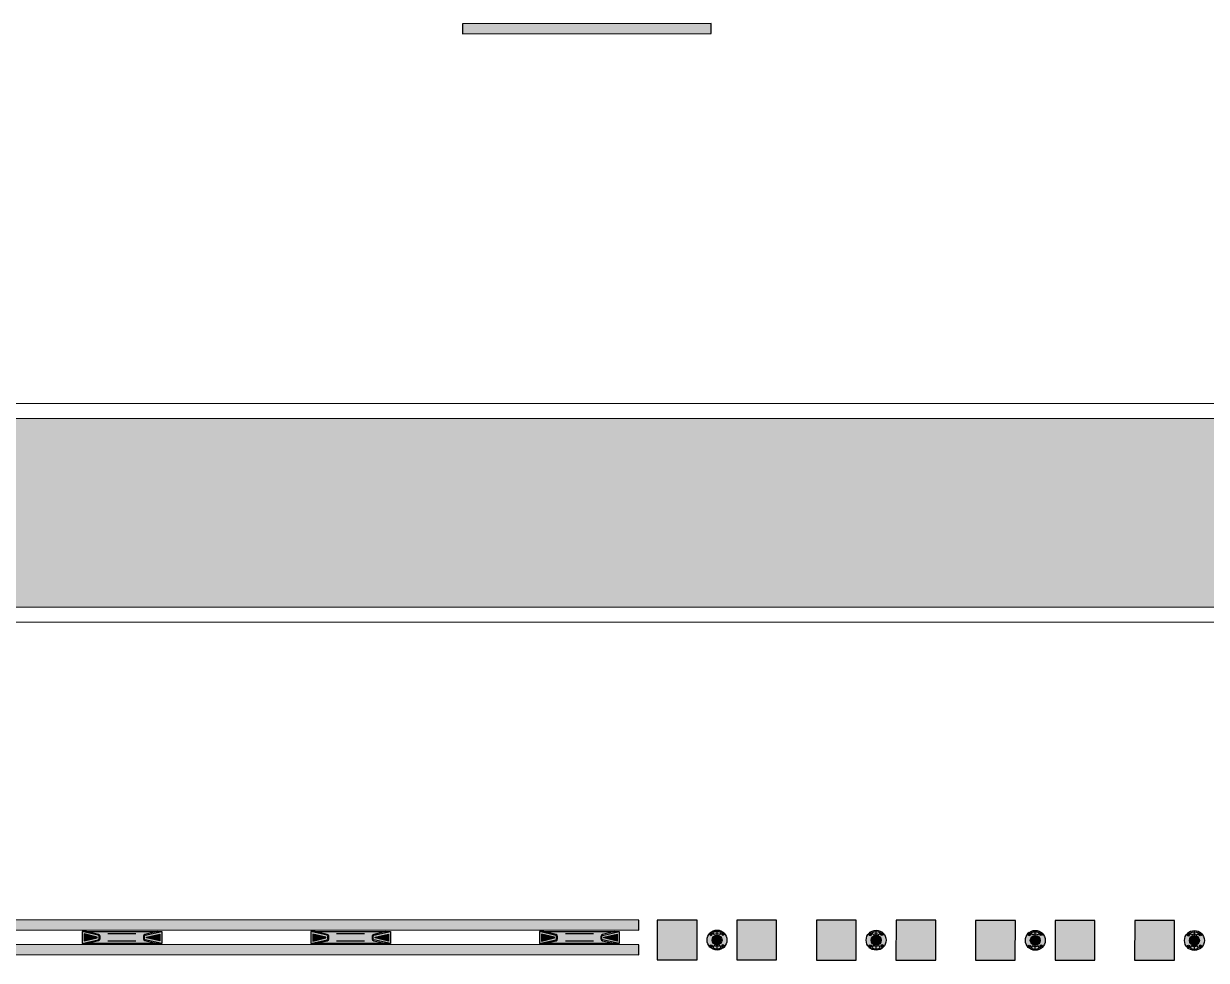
# Model space of a CAD drawing. Header units: metres. Extents: x 668617 to 675126, y 2286318 to 2293677.
# Drawn here: x 669081 to 669092.89, y 2287207.22 to 2287216.63 of the extents above; entities that cross this region are included whole.
import ezdxf

# ---------------------------------------------------------------- set-up
doc = ezdxf.new("R2010")
doc.units = ezdxf.units.M
doc.header["$MEASUREMENT"] = 0
for name, color, linetype in [('CU_VEGETACION', 54, 'Continuous'), ('DMTG-B-CuadrosVerdes', 94, 'Continuous'), ('DMTG-D-CONFIBUS', 1, 'Continuous'), ('DMTG-M-VIALETON', 92, 'Continuous'), ('DMTG-PB-BANQUETAS', 251, 'Continuous'), ('DMTG-SH-LINEA DISCONTINUA', 252, 'Continuous'), ('DMTG-SH-LINEA DOBLE', 252, 'Continuous')]:
    doc.layers.add(name, color=color, linetype=linetype)

# ---------------------------------------------------------------- blocks, each defined once
blk = doc.blocks.new('*U153')
for points in [[(1.2, 0.2), (32.297, 0.2), (32.297, 0.3), (1.2, 0.3)], [(1.2, -0.05), (32.297, -0.05), (32.297, 0.05), (1.2, 0.05)]]:
    blk.add_hatch(color=252).paths.add_polyline_path(points)
for points in [[(1.2, 0.2), (32.297, 0.2), (32.297, 0.3), (1.2, 0.3)], [(1.2, -0.05), (32.297, -0.05), (32.297, 0.05), (1.2, 0.05)]]:
    blk.add_lwpolyline(points, close=True)
blk = doc.blocks.new('*U127')
h = blk.add_hatch(color=256)
h.dxf.hatch_style = 1
h.paths.add_polyline_path([(0.024, 4.25), (0.424, 4.25), (0.424, 4.65), (0.024, 4.65)])
h = blk.add_hatch(color=256)
h.dxf.hatch_style = 1
h.paths.add_polyline_path([(0.824, 4.25), (1.224, 4.25), (1.224, 4.65), (0.824, 4.65)])
h = blk.add_hatch(color=256)
h.dxf.hatch_style = 1
h.paths.add_polyline_path([(0.824, 4.25), (1.224, 4.25), (1.224, 4.65), (0.824, 4.65)])
h = blk.add_hatch(color=256)
h.dxf.hatch_style = 1
h.paths.add_polyline_path([(1.624, 4.25), (2.024, 4.25), (2.024, 4.65), (1.624, 4.65)])
h = blk.add_hatch(color=256)
h.dxf.hatch_style = 1
h.paths.add_polyline_path([(1.624, 4.25), (2.024, 4.25), (2.024, 4.65), (1.624, 4.65)])
h = blk.add_hatch(color=256)
h.dxf.hatch_style = 1
h.paths.add_polyline_path([(2.424, 4.25), (2.824, 4.25), (2.824, 4.65), (2.424, 4.65)])
h = blk.add_hatch(color=256)
h.dxf.hatch_style = 1
h.paths.add_polyline_path([(2.424, 4.25), (2.824, 4.25), (2.824, 4.65), (2.424, 4.65)])
h = blk.add_hatch(color=256)
h.dxf.hatch_style = 1
h.paths.add_polyline_path([(3.224, 4.25), (3.624, 4.25), (3.624, 4.65), (3.224, 4.65)])
h = blk.add_hatch(color=256)
h.dxf.hatch_style = 1
h.paths.add_polyline_path([(3.224, 4.25), (3.624, 4.25), (3.624, 4.65), (3.224, 4.65)])
h = blk.add_hatch(color=256)
h.dxf.hatch_style = 1
h.paths.add_polyline_path([(4.024, 4.25), (4.424, 4.25), (4.424, 4.65), (4.024, 4.65)])
h = blk.add_hatch(color=256)
h.dxf.hatch_style = 1
h.paths.add_polyline_path([(4.024, 4.25), (4.424, 4.25), (4.424, 4.65), (4.024, 4.65)])
h = blk.add_hatch(color=256)
h.dxf.hatch_style = 1
h.paths.add_polyline_path([(4.824, 4.25), (5.224, 4.25), (5.224, 4.65), (4.824, 4.65)])
h = blk.add_hatch(color=256)
h.dxf.hatch_style = 1
h.paths.add_polyline_path([(4.824, 4.25), (5.224, 4.25), (5.224, 4.65), (4.824, 4.65)])
for points in [[(0.024, 4.25), (0.424, 4.25), (0.424, 4.65), (0.024, 4.65)], [(0.824, 4.25), (1.224, 4.25), (1.224, 4.65), (0.824, 4.65)], [(0.824, 4.25), (1.224, 4.25), (1.224, 4.65), (0.824, 4.65)], [(1.624, 4.25), (2.024, 4.25), (2.024, 4.65), (1.624, 4.65)], [(1.624, 4.25), (2.024, 4.25), (2.024, 4.65), (1.624, 4.65)], [(2.424, 4.25), (2.824, 4.25), (2.824, 4.65), (2.424, 4.65)], [(2.424, 4.25), (2.824, 4.25), (2.824, 4.65), (2.424, 4.65)], [(3.224, 4.25), (3.624, 4.25), (3.624, 4.65), (3.224, 4.65)], [(3.224, 4.25), (3.624, 4.25), (3.624, 4.65), (3.224, 4.65)], [(4.024, 4.25), (4.424, 4.25), (4.424, 4.65), (4.024, 4.65)], [(4.024, 4.25), (4.424, 4.25), (4.424, 4.65), (4.024, 4.65)], [(4.824, 4.25), (5.224, 4.25), (5.224, 4.65), (4.824, 4.65)], [(4.824, 4.25), (5.224, 4.25), (5.224, 4.65), (4.824, 4.65)]]:
    blk.add_lwpolyline(points, close=True)
blk = doc.blocks.new('*U86')
at = {"true_color": 0x58ba48}
h = blk.add_hatch(color=85, dxfattribs=at)
h.dxf.hatch_style = 1
h.paths.add_polyline_path([(13.392, 11.001, 1), (13.492, 11.001, 1)], flags=0)
h.paths.add_polyline_path([(13.391, 11.069), (13.38, 11.08, 0.062746), (13.363, 11.062), (13.373, 11.052, 0.413879), (13.391, 11.052, 0.414549)], flags=17)
h.paths.add_polyline_path([(13.388, 11.06, -1), (13.376, 11.06, -1)], flags=16)
h.paths.add_polyline_path([(13.392, 11.001, 1), (13.492, 11.001, 1)], flags=16)
h.paths.add_polyline_path([(13.503, 11.08), (13.492, 11.069, 0.413879), (13.492, 11.052, 0.414549), (13.51, 11.052), (13.521, 11.062, 0.062746)], flags=17)
h.paths.add_polyline_path([(13.507, 11.06, -1), (13.495, 11.06, -1)], flags=16)
h.paths.add_polyline_path([(13.521, 10.94), (13.51, 10.95, 0.413879), (13.492, 10.95, 0.414549), (13.492, 10.933), (13.503, 10.922, 0.062746)], flags=17)
h.paths.add_polyline_path([(13.495, 10.942, -1), (13.507, 10.942, -1)], flags=16)
h.paths.add_polyline_path([(13.391, 10.95, 0.414549), (13.373, 10.95), (13.363, 10.94, 0.062746), (13.38, 10.922), (13.391, 10.933, 0.413879)], flags=17)
h.paths.add_polyline_path([(13.376, 10.942, -1), (13.388, 10.942, -1)], flags=16)
h.paths.add_polyline_path([(13.521, 11.062), (13.51, 11.052, -0.414549), (13.492, 11.052, -0.413879), (13.492, 11.069), (13.503, 11.08, 0.342564), (13.38, 11.08), (13.391, 11.069, -0.414549), (13.391, 11.052, -0.413879), (13.373, 11.052), (13.363, 11.062, 0.166532), (13.342, 11.001, 0.166532), (13.363, 10.94), (13.373, 10.95, -0.414549), (13.391, 10.95, -0.413879), (13.391, 10.933), (13.38, 10.922, 0.342564), (13.503, 10.922), (13.492, 10.933, -0.414549), (13.492, 10.95, -0.413879), (13.51, 10.95), (13.521, 10.94, 0.166532), (13.542, 11.001, 0.166532)])
h.paths.add_polyline_path([(13.492, 11.001, -1), (13.392, 11.001, -1)], flags=0)
h.paths.add_polyline_path([(13.471, 11.056, 0.245947), (13.413, 11.056), (13.401, 11.078, -0.245947), (13.482, 11.078)], flags=16)
h.paths.add_polyline_path([(13.471, 10.946), (13.482, 10.923, -0.245947), (13.401, 10.923), (13.413, 10.946, 0.245947)], flags=16)
at = {"true_color": 0xc7c8ca}
h = blk.add_hatch(color=9, dxfattribs=at)
h.dxf.hatch_style = 1
h.paths.add_polyline_path([(13.482, 11.078, 0.245947), (13.401, 11.078), (13.413, 11.056, -0.245947), (13.471, 11.056)])
h.paths.add_polyline_path([(13.482, 10.923), (13.471, 10.946, -0.245947), (13.413, 10.946), (13.401, 10.923, 0.245947)])
at = {"true_color": 0x58ba48}
h = blk.add_hatch(color=85, dxfattribs=at)
h.dxf.hatch_style = 1
h.paths.add_polyline_path([(14.992, 11.001, 1), (15.092, 11.001, 1)], flags=0)
h.paths.add_polyline_path([(14.991, 11.069), (14.98, 11.08, 0.062746), (14.963, 11.062), (14.973, 11.052, 0.413879), (14.991, 11.052, 0.414549)], flags=17)
h.paths.add_polyline_path([(14.988, 11.06, -1), (14.976, 11.06, -1)], flags=16)
h.paths.add_polyline_path([(14.992, 11.001, 1), (15.092, 11.001, 1)], flags=16)
h.paths.add_polyline_path([(15.103, 11.08), (15.092, 11.069, 0.413879), (15.092, 11.052, 0.414549), (15.11, 11.052), (15.121, 11.062, 0.062746)], flags=17)
h.paths.add_polyline_path([(15.107, 11.06, -1), (15.095, 11.06, -1)], flags=16)
h.paths.add_polyline_path([(15.121, 10.94), (15.11, 10.95, 0.413879), (15.092, 10.95, 0.414549), (15.092, 10.933), (15.103, 10.922, 0.062746)], flags=17)
h.paths.add_polyline_path([(15.095, 10.942, -1), (15.107, 10.942, -1)], flags=16)
h.paths.add_polyline_path([(14.991, 10.95, 0.414549), (14.973, 10.95), (14.963, 10.94, 0.062746), (14.98, 10.922), (14.991, 10.933, 0.413879)], flags=17)
h.paths.add_polyline_path([(14.976, 10.942, -1), (14.988, 10.942, -1)], flags=16)
h.paths.add_polyline_path([(15.121, 11.062), (15.11, 11.052, -0.414549), (15.092, 11.052, -0.413879), (15.092, 11.069), (15.103, 11.08, 0.342564), (14.98, 11.08), (14.991, 11.069, -0.414549), (14.991, 11.052, -0.413879), (14.973, 11.052), (14.963, 11.062, 0.166532), (14.942, 11.001, 0.166532), (14.963, 10.94), (14.973, 10.95, -0.414549), (14.991, 10.95, -0.413879), (14.991, 10.933), (14.98, 10.922, 0.342564), (15.103, 10.922), (15.092, 10.933, -0.414549), (15.092, 10.95, -0.413879), (15.11, 10.95), (15.121, 10.94, 0.166532), (15.142, 11.001, 0.166532)])
h.paths.add_polyline_path([(15.092, 11.001, -1), (14.992, 11.001, -1)], flags=0)
h.paths.add_polyline_path([(15.071, 11.056, 0.245947), (15.013, 11.056), (15.001, 11.078, -0.245947), (15.082, 11.078)], flags=16)
h.paths.add_polyline_path([(15.071, 10.946), (15.082, 10.923, -0.245947), (15.001, 10.923), (15.013, 10.946, 0.245947)], flags=16)
at = {"true_color": 0xc7c8ca}
h = blk.add_hatch(color=9, dxfattribs=at)
h.dxf.hatch_style = 1
h.paths.add_polyline_path([(15.082, 11.078, 0.245947), (15.001, 11.078), (15.013, 11.056, -0.245947), (15.071, 11.056)])
h.paths.add_polyline_path([(15.082, 10.923), (15.071, 10.946, -0.245947), (15.013, 10.946), (15.001, 10.923, 0.245947)])
at = {"true_color": 0x58ba48}
h = blk.add_hatch(color=85, dxfattribs=at)
h.dxf.hatch_style = 1
h.paths.add_polyline_path([(16.592, 11.001, 1), (16.692, 11.001, 1)], flags=0)
h.paths.add_polyline_path([(16.591, 11.069), (16.58, 11.08, 0.062746), (16.563, 11.062), (16.573, 11.052, 0.413879), (16.591, 11.052, 0.414549)], flags=17)
h.paths.add_polyline_path([(16.588, 11.06, -1), (16.576, 11.06, -1)], flags=16)
h.paths.add_polyline_path([(16.592, 11.001, 1), (16.692, 11.001, 1)], flags=16)
h.paths.add_polyline_path([(16.703, 11.08), (16.692, 11.069, 0.413879), (16.692, 11.052, 0.414549), (16.71, 11.052), (16.721, 11.062, 0.062746)], flags=17)
h.paths.add_polyline_path([(16.707, 11.06, -1), (16.695, 11.06, -1)], flags=16)
h.paths.add_polyline_path([(16.721, 10.94), (16.71, 10.95, 0.413879), (16.692, 10.95, 0.414549), (16.692, 10.933), (16.703, 10.922, 0.062746)], flags=17)
h.paths.add_polyline_path([(16.695, 10.942, -1), (16.707, 10.942, -1)], flags=16)
h.paths.add_polyline_path([(16.591, 10.95, 0.414549), (16.573, 10.95), (16.563, 10.94, 0.062746), (16.58, 10.922), (16.591, 10.933, 0.413879)], flags=17)
h.paths.add_polyline_path([(16.576, 10.942, -1), (16.588, 10.942, -1)], flags=16)
h.paths.add_polyline_path([(16.721, 11.062), (16.71, 11.052, -0.414549), (16.692, 11.052, -0.413879), (16.692, 11.069), (16.703, 11.08, 0.342564), (16.58, 11.08), (16.591, 11.069, -0.414549), (16.591, 11.052, -0.413879), (16.573, 11.052), (16.563, 11.062, 0.166532), (16.542, 11.001, 0.166532), (16.563, 10.94), (16.573, 10.95, -0.414549), (16.591, 10.95, -0.413879), (16.591, 10.933), (16.58, 10.922, 0.342564), (16.703, 10.922), (16.692, 10.933, -0.414549), (16.692, 10.95, -0.413879), (16.71, 10.95), (16.721, 10.94, 0.166532), (16.742, 11.001, 0.166532)])
h.paths.add_polyline_path([(16.692, 11.001, -1), (16.592, 11.001, -1)], flags=0)
h.paths.add_polyline_path([(16.671, 11.056, 0.245947), (16.613, 11.056), (16.601, 11.078, -0.245947), (16.682, 11.078)], flags=16)
h.paths.add_polyline_path([(16.671, 10.946), (16.682, 10.923, -0.245947), (16.601, 10.923), (16.613, 10.946, 0.245947)], flags=16)
at = {"true_color": 0xc7c8ca}
h = blk.add_hatch(color=9, dxfattribs=at)
h.dxf.hatch_style = 1
h.paths.add_polyline_path([(16.682, 11.078, 0.245947), (16.601, 11.078), (16.613, 11.056, -0.245947), (16.671, 11.056)])
h.paths.add_polyline_path([(16.682, 10.923), (16.671, 10.946, -0.245947), (16.613, 10.946), (16.601, 10.923, 0.245947)])
at = {"true_color": 0x58ba48}
h = blk.add_hatch(color=85, dxfattribs=at)
h.dxf.hatch_style = 1
h.paths.add_polyline_path([(18.192, 11.001, 1), (18.292, 11.001, 1)], flags=0)
h.paths.add_polyline_path([(18.191, 11.069), (18.18, 11.08, 0.062746), (18.163, 11.062), (18.173, 11.052, 0.413879), (18.191, 11.052, 0.414549)], flags=17)
h.paths.add_polyline_path([(18.188, 11.06, -1), (18.176, 11.06, -1)], flags=16)
h.paths.add_polyline_path([(18.192, 11.001, 1), (18.292, 11.001, 1)], flags=16)
h.paths.add_polyline_path([(18.303, 11.08), (18.292, 11.069, 0.413879), (18.292, 11.052, 0.414549), (18.31, 11.052), (18.321, 11.062, 0.062746)], flags=17)
h.paths.add_polyline_path([(18.307, 11.06, -1), (18.295, 11.06, -1)], flags=16)
h.paths.add_polyline_path([(18.321, 10.94), (18.31, 10.95, 0.413879), (18.292, 10.95, 0.414549), (18.292, 10.933), (18.303, 10.922, 0.062746)], flags=17)
h.paths.add_polyline_path([(18.295, 10.942, -1), (18.307, 10.942, -1)], flags=16)
h.paths.add_polyline_path([(18.191, 10.95, 0.414549), (18.173, 10.95), (18.163, 10.94, 0.062746), (18.18, 10.922), (18.191, 10.933, 0.413879)], flags=17)
h.paths.add_polyline_path([(18.176, 10.942, -1), (18.188, 10.942, -1)], flags=16)
h.paths.add_polyline_path([(18.321, 11.062), (18.31, 11.052, -0.414549), (18.292, 11.052, -0.413879), (18.292, 11.069), (18.303, 11.08, 0.342564), (18.18, 11.08), (18.191, 11.069, -0.414549), (18.191, 11.052, -0.413879), (18.173, 11.052), (18.163, 11.062, 0.166532), (18.142, 11.001, 0.166532), (18.163, 10.94), (18.173, 10.95, -0.414549), (18.191, 10.95, -0.413879), (18.191, 10.933), (18.18, 10.922, 0.342564), (18.303, 10.922), (18.292, 10.933, -0.414549), (18.292, 10.95, -0.413879), (18.31, 10.95), (18.321, 10.94, 0.166532), (18.342, 11.001, 0.166532)])
h.paths.add_polyline_path([(18.292, 11.001, -1), (18.192, 11.001, -1)], flags=0)
h.paths.add_polyline_path([(18.271, 11.056, 0.245947), (18.213, 11.056), (18.201, 11.078, -0.245947), (18.282, 11.078)], flags=16)
h.paths.add_polyline_path([(18.271, 10.946), (18.282, 10.923, -0.245947), (18.201, 10.923), (18.213, 10.946, 0.245947)], flags=16)
at = {"true_color": 0xc7c8ca}
h = blk.add_hatch(color=9, dxfattribs=at)
h.dxf.hatch_style = 1
h.paths.add_polyline_path([(18.282, 11.078, 0.245947), (18.201, 11.078), (18.213, 11.056, -0.245947), (18.271, 11.056)])
h.paths.add_polyline_path([(18.282, 10.923), (18.271, 10.946, -0.245947), (18.213, 10.946), (18.201, 10.923, 0.245947)])
at = {"true_color": 0x58ba48}
h = blk.add_hatch(color=85, dxfattribs=at)
h.dxf.hatch_style = 1
h.paths.add_polyline_path([(13.392, 11.001, 1), (13.492, 11.001, 1)])
h = blk.add_hatch(color=85, dxfattribs=at)
h.dxf.hatch_style = 1
h.paths.add_polyline_path([(14.992, 11.001, 1), (15.092, 11.001, 1)])
h = blk.add_hatch(color=85, dxfattribs=at)
h.dxf.hatch_style = 1
h.paths.add_polyline_path([(16.592, 11.001, 1), (16.692, 11.001, 1)])
h = blk.add_hatch(color=85, dxfattribs=at)
h.dxf.hatch_style = 1
h.paths.add_polyline_path([(18.192, 11.001, 1), (18.292, 11.001, 1)])
at = {"color": 18, "true_color": 0x000000}
for points in [[(13.391, 11.069), (13.38, 11.08, 0.062746), (13.363, 11.062), (13.373, 11.052, 0.413879), (13.391, 11.052, 0.414549)], [(13.482, 11.078), (13.471, 11.056, 0.245947), (13.413, 11.056), (13.401, 11.078, -0.245947)], [(13.492, 11.069), (13.503, 11.08, -0.062746), (13.521, 11.062), (13.51, 11.052, -0.413879), (13.492, 11.052, -0.414549)], [(14.991, 11.069), (14.98, 11.08, 0.062746), (14.963, 11.062), (14.973, 11.052, 0.413879), (14.991, 11.052, 0.414549)], [(15.082, 11.078), (15.071, 11.056, 0.245947), (15.013, 11.056), (15.001, 11.078, -0.245947)], [(15.092, 11.069), (15.103, 11.08, -0.062746), (15.121, 11.062), (15.11, 11.052, -0.413879), (15.092, 11.052, -0.414549)], [(16.591, 11.069), (16.58, 11.08, 0.062746), (16.563, 11.062), (16.573, 11.052, 0.413879), (16.591, 11.052, 0.414549)], [(16.682, 11.078), (16.671, 11.056, 0.245947), (16.613, 11.056), (16.601, 11.078, -0.245947)], [(16.692, 11.069), (16.703, 11.08, -0.062746), (16.721, 11.062), (16.71, 11.052, -0.413879), (16.692, 11.052, -0.414549)], [(18.191, 11.069), (18.18, 11.08, 0.062746), (18.163, 11.062), (18.173, 11.052, 0.413879), (18.191, 11.052, 0.414549)], [(18.282, 11.078), (18.271, 11.056, 0.245947), (18.213, 11.056), (18.201, 11.078, -0.245947)], [(18.292, 11.069), (18.303, 11.08, -0.062746), (18.321, 11.062), (18.31, 11.052, -0.413879), (18.292, 11.052, -0.414549)], [(13.391, 10.933), (13.38, 10.922, -0.062746), (13.363, 10.94), (13.373, 10.95, -0.413879), (13.391, 10.95, -0.414549)], [(13.482, 10.923), (13.471, 10.946, -0.245947), (13.413, 10.946), (13.401, 10.923, 0.245947)], [(13.492, 10.933), (13.503, 10.922, 0.062746), (13.521, 10.94), (13.51, 10.95, 0.413879), (13.492, 10.95, 0.414549)], [(14.991, 10.933), (14.98, 10.922, -0.062746), (14.963, 10.94), (14.973, 10.95, -0.413879), (14.991, 10.95, -0.414549)], [(15.082, 10.923), (15.071, 10.946, -0.245947), (15.013, 10.946), (15.001, 10.923, 0.245947)], [(15.092, 10.933), (15.103, 10.922, 0.062746), (15.121, 10.94), (15.11, 10.95, 0.413879), (15.092, 10.95, 0.414549)], [(16.591, 10.933), (16.58, 10.922, -0.062746), (16.563, 10.94), (16.573, 10.95, -0.413879), (16.591, 10.95, -0.414549)], [(16.682, 10.923), (16.671, 10.946, -0.245947), (16.613, 10.946), (16.601, 10.923, 0.245947)], [(16.692, 10.933), (16.703, 10.922, 0.062746), (16.721, 10.94), (16.71, 10.95, 0.413879), (16.692, 10.95, 0.414549)], [(18.191, 10.933), (18.18, 10.922, -0.062746), (18.163, 10.94), (18.173, 10.95, -0.413879), (18.191, 10.95, -0.414549)], [(18.282, 10.923), (18.271, 10.946, -0.245947), (18.213, 10.946), (18.201, 10.923, 0.245947)], [(18.292, 10.933), (18.303, 10.922, 0.062746), (18.321, 10.94), (18.31, 10.95, 0.413879), (18.292, 10.95, 0.414549)]]:
    blk.add_lwpolyline(points, format="xyb", close=True, dxfattribs=at)
for points in [[(13.442, 10.901), (13.442, 11.101)], [(15.042, 10.901), (15.042, 11.101)], [(16.642, 10.901), (16.642, 11.101)], [(18.242, 10.901), (18.242, 11.101)]]:
    blk.add_lwpolyline(points)
for centre, radius in [((13.442, 11.001), 0.1), ((13.382, 11.06), 0.00613), ((13.501, 11.06), 0.00613), ((15.042, 11.001), 0.1), ((14.982, 11.06), 0.00613), ((15.101, 11.06), 0.00613), ((16.642, 11.001), 0.1), ((16.582, 11.06), 0.00613), ((16.701, 11.06), 0.00613), ((18.242, 11.001), 0.1), ((18.182, 11.06), 0.00613), ((18.301, 11.06), 0.00613), ((13.382, 10.942), 0.00613), ((13.442, 11.001), 0.05), ((13.501, 10.942), 0.00613), ((14.982, 10.942), 0.00613), ((15.042, 11.001), 0.05), ((15.101, 10.942), 0.00613), ((16.582, 10.942), 0.00613), ((16.642, 11.001), 0.05), ((16.701, 10.942), 0.00613), ((18.182, 10.942), 0.00613), ((18.242, 11.001), 0.05), ((18.301, 10.942), 0.00613)]:
    blk.add_circle(centre, radius, dxfattribs=at)
blk = doc.blocks.new('confibus2')
at = {"ltscale": 0.1, "true_color": 0xf8d731}
h = blk.add_hatch(color=40, dxfattribs=at)
h.dxf.hatch_style = 1
h.paths.add_polyline_path([(160.758, 0.712), (160.758, 0.592), (160.921, 0.63, 0.348227), (160.928, 0.64), (160.928, 0.664, 0.348227), (160.921, 0.674)])
h.paths.add_polyline_path([(160.908, 0.656), (160.908, 0.648), (160.778, 0.617), (160.778, 0.687)], flags=16)
at = {"lineweight": 60}
h = blk.add_hatch(color=72, dxfattribs=at)
h.dxf.hatch_style = 1
h.paths.add_polyline_path([(160.778, 0.617), (160.908, 0.648), (160.908, 0.656), (160.778, 0.687)])
at = {"ltscale": 0.1, "true_color": 0xf8d731}
h = blk.add_hatch(color=40, dxfattribs=at)
h.dxf.hatch_style = 1
h.set_gradient(color1=(248, 153, 30), color2=(248, 215, 49), rotation=90, name='CYLINDER')
h.paths.add_polyline_path([(161.513, 0.592), (161.39, 0.62, -0.349253), (161.375, 0.64), (161.375, 0.664, -0.000038), (161.375, 0.664, -0.349253), (161.39, 0.683), (161.513, 0.712), (160.802, 0.712), (160.923, 0.683, -0.348227), (160.938, 0.664), (160.938, 0.64, -0.348227), (160.923, 0.62), (160.802, 0.592)])
h = blk.add_hatch(color=40, dxfattribs=at)
h.dxf.hatch_style = 1
h.paths.add_polyline_path([(161.385, 0.664), (161.385, 0.64, 0.349253), (161.392, 0.63), (161.558, 0.592), (161.558, 0.712), (161.392, 0.674, 0.349253)])
h.paths.add_polyline_path([(161.405, 0.656), (161.538, 0.687), (161.538, 0.617), (161.405, 0.648)], flags=16)
at = {"lineweight": 60}
h = blk.add_hatch(color=22, dxfattribs=at)
h.dxf.hatch_style = 1
h.paths.add_polyline_path([(161.405, 0.648), (161.538, 0.617), (161.538, 0.687), (161.405, 0.656)])
at = {"color": 40, "true_color": 0xf8d731}
for points in [[(160.758, 0.712), (160.758, 0.592), (160.921, 0.63, 0.348227), (160.928, 0.64), (160.928, 0.664, 0.348227), (160.921, 0.674)], [(161.375, 0.664), (161.375, 0.64, 0.349253), (161.39, 0.62), (161.513, 0.592), (160.802, 0.592), (160.923, 0.62, 0.348227), (160.938, 0.64), (160.938, 0.664, 0.348227), (160.923, 0.683), (160.802, 0.712), (161.513, 0.712), (161.39, 0.683, 0.349253), (161.375, 0.664, 0.000038)], [(161.558, 0.592), (161.392, 0.63, -0.349253), (161.385, 0.64), (161.385, 0.664, -0.349253), (161.392, 0.674), (161.558, 0.712)]]:
    blk.add_lwpolyline(points, format="xyb", close=True, dxfattribs=at)
for points in [[(160.802, 0.712), (160.758, 0.712)], [(161.513, 0.712), (161.558, 0.712)], [(160.758, 0.592), (160.802, 0.592)], [(161.513, 0.592), (161.558, 0.592)]]:
    blk.add_lwpolyline(points, dxfattribs=at)
for points in [[(160.778, 0.687), (160.778, 0.617), (160.908, 0.648), (160.908, 0.656)], [(161.538, 0.617), (161.405, 0.648), (161.405, 0.656), (161.538, 0.687)]]:
    blk.add_lwpolyline(points, close=True, dxfattribs=at)
at = {"color": 1, "ltscale": 0.1}
for points in [[(161.299, 0.688), (161.017, 0.688)], [(161.299, 0.615), (161.017, 0.616)]]:
    blk.add_lwpolyline(points, dxfattribs=at)

msp = doc.modelspace()

# ---------------------------------------------------------------- hatches: boundary and pattern name
at = {"layer": 'CU_VEGETACION'}
h = msp.add_hatch(dxfattribs=at)
h.set_pattern_fill('GRASS', color=256, scale=0.25, angle=1.056706)
h.set_pattern_definition([(92.53632, (668987.63236, 2287172.38601), (-0.18442637, 0.16878067), [0.046875, -0.30667839]), (47.53632, (668987.63236, 2287172.386), (-0.18442637, 0.16878067), [0.046875, -0.203125]), (137.53632, (668987.63236, 2287172.386), (-0.16878067, -0.18442637), [0.046875, -0.203125])])
edge = h.paths.add_edge_path()
edge.add_arc((669034.37137, 2287211.70166), 0.95164, 94.767135, 269.699271, ccw=False)
edge.add_line((669034.29228, 2287212.65001), (669241.61273, 2287212.71906))
edge.add_line((669241.61273, 2287212.71906), (669365.5774, 2287212.76035))
edge.add_line((669365.5774, 2287212.76035), (669388.52584, 2287213.72772))
edge.add_line((669388.52584, 2287213.72772), (669388.51451, 2287212.83267))
edge.add_line((669388.51451, 2287212.83267), (669381.8469, 2287212.25465))
edge.add_line((669381.8469, 2287212.25465), (669365.30851, 2287210.86026))
edge.add_line((669365.30851, 2287210.86026), (669034.36637, 2287210.75003))
at = {"layer": 'DMTG-SH-LINEA DISCONTINUA'}
msp.add_hatch(color=256, dxfattribs=at).paths.add_polyline_path([(669087.91493, 2287216.63484), (669085.41493, 2287216.63293), (669085.415, 2287216.53293), (669087.915, 2287216.53484)])

# ---------------------------------------------------------------- linework, layer by layer
at = {"layer": 'DMTG-PB-BANQUETAS', "flags": 128}
for points in [[(669034.36602, 2287210.60003, -0.95971921), (669034.28624, 2287212.80001), (669241.61268, 2287212.86906), (669365.57422, 2287212.91035), (669388.67783, 2287213.88426), (669388.66278, 2287212.69481), (669381.85959, 2287212.10519), (669365.31485, 2287210.71027)], [(669034.36637, 2287210.75003, -0.95672443), (669034.29228, 2287212.65001), (669241.61273, 2287212.71906), (669365.5774, 2287212.76035), (669388.52584, 2287213.72772), (669388.51451, 2287212.83267), (669381.8469, 2287212.25465), (669365.30851, 2287210.86026)]]:
    msp.add_lwpolyline(points, format="xyb", close=True, dxfattribs=at)
at = {"layer": 'DMTG-SH-LINEA DISCONTINUA'}
msp.add_lwpolyline([(669087.91493, 2287216.63484), (669085.41493, 2287216.63293), (669085.415, 2287216.53293), (669087.915, 2287216.53484)], close=True, dxfattribs=at)

# ---------------------------------------------------------------- block references
at = {"layer": 'DMTG-B-CuadrosVerdes', "rotation": 359.9494048407651}
msp.add_blockref('*U127', (669087.34603, 2287202.97349), dxfattribs=at)
at = {"layer": 'DMTG-D-CONFIBUS', "rotation": 359.9986872941632}
for p in [(668920.83252, 2287206.80026), (668923.13252, 2287206.79989), (668925.43252, 2287206.79952)]:
    msp.add_blockref('confibus2', p, dxfattribs=at)
at = {"layer": 'DMTG-M-VIALETON', "rotation": 359.9489327507482}
msp.add_blockref('*U86', (669074.52276, 2287196.43369), dxfattribs=at)
at = {"layer": 'DMTG-SH-LINEA DOBLE', "rotation": 179.9907323609172}
msp.add_blockref('*U153', (669088.38852, 2287207.5733), dxfattribs=at)

doc.saveas('drawing.dxf')
